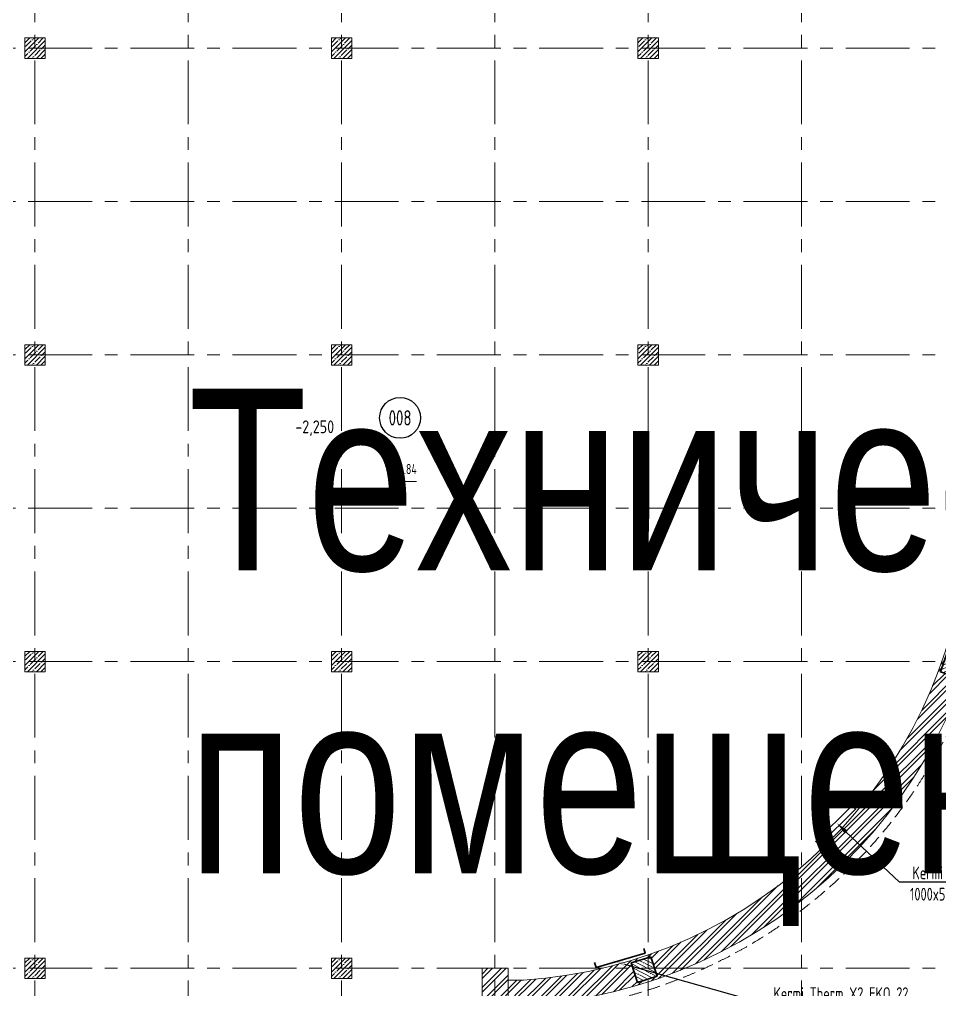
# Model space of a CAD drawing. Header units: millimetres. Extents: x -455656 to 9247092, y 0 to 412358.
# Drawn here: x -341477 to -323470, y 353841 to 372822 of the extents above; entities that cross this region are included whole.
import ezdxf
from ezdxf import colors
from ezdxf.entities.mleader import LeaderData, LeaderLine
from ezdxf.enums import TextEntityAlignment as Align
from ezdxf.math import Vec2, Vec3

# ---------------------------------------------------------------- set-up
doc = ezdxf.new("R2018")
doc.units = ezdxf.units.MM
doc.header["$MEASUREMENT"] = 0
doc.linetypes.add('CENTER', pattern=[2, 1.25, -0.25, 0.25, -0.25])
doc.linetypes.add('TRATTEGGIATA', pattern=[0.75, 0.5, -0.25])
doc.layers.get('0').update_dxf_attribs({"color": 250, "lineweight": 9})
for name, color, linetype, lineweight in [('АР_Колонны', 250, 'Continuous', 30), ('АР_Колонны Штрих', 250, 'Continuous', 5), ('АР_Номер помещения', 1, 'Continuous', 25), ('АР_Помещения_площадь', 19, 'Continuous', 9), ('подлога', 250, 'Continuous', 9), ('Радиаторы', 250, 'Continuous', 9), ('Радиаторы текст', 250, 'Continuous', 9)]:
    doc.layers.add(name, color=color, linetype=linetype, lineweight=lineweight)
doc.layers.add('АР_Названия помещений', color=124, linetype='Continuous', lineweight=5, plot=False)
doc.styles.add('ISOCPEUR', font='isocpeur.TTF', dxfattribs={"width": 0.7})
doc.styles.get("Standard").update_dxf_attribs({"font": 'isocpeur.TTF'})

# ---------------------------------------------------------------- blocks, each defined once
blk = doc.blocks.new('*U272')
at = {"layer": 'АР_Номер помещения', "color": 7}
blk.add_circle((-11974.07101150486, -849.2380251303753), 400, dxfattribs=at)
at = {"layer": 'АР_Помещения_площадь', "color": 7}
blk.add_line((-11653.09565166259, -2097.252495448), (-12075.44400804408, -2097.252495448), dxfattribs=at)
at = {"color": 7, "style": 'ISOCPEUR', "width": 0.7, "flags": 1}
blk.add_attdef('КАТЕГОРИЯ', (-499.1655280450395, -2092.186355050572), '', height=250, dxfattribs=at)
at = {"layer": 'АР_Номер помещения', "color": 7, "style": 'ISOCPEUR', "width": 0.7}
blk.add_attdef('НОМЕР_ПОМЕЩЕНИЯ', text='', height=300, dxfattribs=at).set_placement((-11974.07101150777, -849.2380251303753), align=Align.MIDDLE_CENTER)
at = {"layer": 'АР_Помещения_площадь', "color": 7, "lineweight": 30, "width": 0.7, "flags": 104}
blk.add_attdef('ИМЯ_ПОМЕЩЕНИЯ', text='', height=100, dxfattribs=at).set_placement((157.6277002443094, 1217.141369806137), align=Align.MIDDLE_CENTER)
at = {"layer": 'АР_Помещения_площадь', "color": 7, "style": 'ISOCPEUR', "width": 0.7}
blk.add_attdef('ПЛОЩАДЬ_ПОМЕЩЕНИЯ', text='', height=200, dxfattribs=at).set_placement((-11648.2094936894, -1850.74696548065), align=Align.MIDDLE_RIGHT)
blk = doc.blocks.new('_DotSmall')
at = {"color": 0, "linetype": 'ByBlock', "const_width": 0.5}
blk.add_lwpolyline([(-0.0625, 0, 1), (0.0625, 0, 1)], format="xyb", close=True, dxfattribs=at)
blk = doc.blocks.new('A$Cb1ac1438')
at = {"layer": 'АР_Колонны Штрих', "ltscale": 100}
h = blk.add_hatch(dxfattribs=at)
h.set_pattern_fill('ANSI35', color=256, scale=500, angle=161.0398319781508)
h.set_pattern_definition([(206.0398319781508, (898269.906760073, -348997.308166508), (54.8744852097032, -112.3111342341892), []), (206.0398319781508, (898186.3139504915, -348968.589842044), (54.8744852097032, -112.3111342341892), [156.25, -31.25, 0, -31.25])])
h.paths.add_polyline_path([(5719.346614299488, -202.5913746167789), (6097.64448702152, -332.5556754611025), (6227.608787865844, 45.74219726095907), (5849.310915143811, 175.7064981052536)])
h = blk.add_hatch(dxfattribs=at)
h.set_pattern_fill('ANSI35', color=256, scale=500, angle=-72.0645431068729)
h.set_pattern_definition([(332.9354568931271, (-256735.9129927806, 917047.4838722233), (56.87424014611736, 111.3118179161664), []), (332.9354568931271, (-256708.6942039412, 916963.3908433332), (56.87424014611736, 111.3118179161664), [156.25, -31.25, 0, -31.25])])
h.paths.add_polyline_path([(173.2168417862558, -6154.528628895481), (50.03866453003138, -5773.967021993492), (-330.5229423719575, -5897.145199249746), (-207.3447651157039, -6277.70680615172)])
at = {"layer": 'АР_Колонны', "ltscale": 100}
for points in [[(6097.64448702152, -332.5556754611025), (5719.346614299488, -202.5913746167789), (5849.310915143811, 175.7064981052536), (6227.608787865844, 45.74219726095907)], [(50.03866453003138, -5773.967021993492), (173.2168417862558, -6154.528628895481), (-207.3447651157039, -6277.70680615172), (-330.5229423719575, -5897.145199249746)]]:
    blk.add_lwpolyline(points, close=True, dxfattribs=at)

msp = doc.modelspace()

# ---------------------------------------------------------------- hatches: boundary and pattern name
at = {"layer": 'подлога', "ltscale": 100}
h = msp.add_hatch(dxfattribs=at)
h.set_pattern_fill('ANSI35', color=256, scale=500)
h.set_pattern_definition([(45, (-1298424.170391682, 412329.6571121852), (-88.38834764831844, 88.38834764831844), []), (45, (-1298335.782044182, 412329.6571121852), (-88.38834764831844, 88.38834764831844), [156.25, -31.25, 0, -31.25])])
h.paths.add_polyline_path([(-340972.0711264507, 372458.1824583525), (-341372.0711264507, 372458.1824583525), (-341372.0711264507, 372058.1824583525), (-340972.0711264507, 372058.1824583525)])
h = msp.add_hatch(dxfattribs=at)
h.set_pattern_fill('ANSI35', color=256, scale=500)
h.set_pattern_definition([(45, (-1292424.170391682, 412329.6571121852), (-88.38834764831844, 88.38834764831844), []), (45, (-1292335.782044182, 412329.6571121852), (-88.38834764831844, 88.38834764831844), [156.25, -31.25, 0, -31.25])])
h.paths.add_polyline_path([(-334972.0711264507, 372458.1824583525), (-335372.0711264507, 372458.1824583525), (-335372.0711264507, 372058.1824583525), (-334972.0711264507, 372058.1824583525)])
h = msp.add_hatch(dxfattribs=at)
h.set_pattern_fill('ANSI35', color=256, scale=500)
h.set_pattern_definition([(45, (-1286424.170391682, 412329.6571121852), (-88.38834764831844, 88.38834764831844), []), (45, (-1286335.782044182, 412329.6571121852), (-88.38834764831844, 88.38834764831844), [156.25, -31.25, 0, -31.25])])
h.paths.add_polyline_path([(-328972.0711264506, 372458.1824583525), (-329372.0711264506, 372458.1824583525), (-329372.0711264506, 372058.1824583525), (-328972.0711264506, 372058.1824583525)])
h = msp.add_hatch(dxfattribs=at)
h.set_pattern_fill('ANSI35', color=256, scale=500)
h.set_pattern_definition([(45, (-1298424.170391682, 406329.6571121852), (-88.38834764831844, 88.38834764831844), []), (45, (-1298335.782044182, 406329.6571121852), (-88.38834764831844, 88.38834764831844), [156.25, -31.25, 0, -31.25])])
h.paths.add_polyline_path([(-340972.0711264507, 366458.1824583525), (-341372.0711264507, 366458.1824583525), (-341372.0711264507, 366058.1824583525), (-340972.0711264507, 366058.1824583525)])
h = msp.add_hatch(dxfattribs=at)
h.set_pattern_fill('ANSI35', color=256, scale=500)
h.set_pattern_definition([(45, (-1292424.170391682, 406329.6571121852), (-88.38834764831844, 88.38834764831844), []), (45, (-1292335.782044182, 406329.6571121852), (-88.38834764831844, 88.38834764831844), [156.25, -31.25, 0, -31.25])])
h.paths.add_polyline_path([(-334972.0711264507, 366458.1824583525), (-335372.0711264507, 366458.1824583525), (-335372.0711264507, 366058.1824583525), (-334972.0711264507, 366058.1824583525)])
h = msp.add_hatch(dxfattribs=at)
h.set_pattern_fill('ANSI35', color=256, scale=500)
h.set_pattern_definition([(45, (-1286424.170391682, 406329.6571121852), (-88.38834764831844, 88.38834764831844), []), (45, (-1286335.782044182, 406329.6571121852), (-88.38834764831844, 88.38834764831844), [156.25, -31.25, 0, -31.25])])
h.paths.add_polyline_path([(-328972.0711264506, 366458.1824583525), (-329372.0711264506, 366458.1824583525), (-329372.0711264506, 366058.1824583525), (-328972.0711264506, 366058.1824583525)])
h = msp.add_hatch(dxfattribs=at)
h.set_pattern_fill('ANSI32', color=256, scale=500)
h.set_pattern_definition([(45, (-1298551.721179725, 412084.3594320829), (-132.5825214724777, 132.5825214724777), []), (45, (-1298463.332832225, 412084.3594320829), (-132.5825214724777, 132.5825214724777), [])])
h.paths.add_polyline_path([(-322946.1180642748, 360305.724219518), (-322961.2216596514, 360258.1824583525), (-323172.0711264503, 360258.1824583525), (-323199.1559286597, 360390.1939443187)], flags=16)
h.paths.add_polyline_path([(-323382.9205932492, 360258.1824583525), (-323324.9686016155, 360434.0329568122), (-323198.5888596172, 360391.8445592263), (-323172.0711264503, 360258.1824583525)], flags=16)
h.paths.add_polyline_path([(-323072.9704356921, 359925.7411963661), (-323199.3501776903, 359967.9295939521), (-323172.0711264503, 360258.1824583525), (-322961.2216596514, 360258.1824583525)], flags=16)
h.paths.add_polyline_path([(-323198.7831086478, 359969.5802088598), (-323451.8209730327, 360054.0499336605), (-323382.9205932493, 360258.1824583525), (-323172.0711264503, 360258.1824583525)], flags=16)
edge = h.paths.add_edge_path()
edge.add_line((-322067.0711264503, 363508.1824583481), (-322937.0711264506, 363508.1824583766))
edge.add_arc((-1477104.667928795, 363038.1824575035), 1154167.692499015, -0.02333197960928146, 0.023331979694489746, ccw=False)
edge.add_arc((-332221.3052867504, 363321.6989911303), 9314.761999561275, 321.68271989326865, 355.35999482408715, ccw=False)
edge.add_line((-324913.0416397232, 357546.4004210118), (-324376.4676794859, 357416.4389800894))
edge.add_arc((-332173.8220975739, 363263.169198581), 9745.921719832271, 323.1361487127608, 355.9107374150291)
edge.add_line((-322452.7118934882, 362568.1824583331), (-322452.7118934878, 362868.1824583402))
edge.add_line((-322452.7118934878, 362868.1824583402), (-322067.0711264503, 362868.1824583524))
edge.add_line((-322067.0711264503, 362868.1824583525), (-322067.0711264503, 363508.1824583481))
h = msp.add_hatch(dxfattribs=at)
h.set_pattern_fill('ANSI35', color=256, scale=500)
h.set_pattern_definition([(45, (-1298424.170391682, 400329.6571121852), (-88.38834764831844, 88.38834764831844), []), (45, (-1298335.782044182, 400329.6571121852), (-88.38834764831844, 88.38834764831844), [156.25, -31.25, 0, -31.25])])
h.paths.add_polyline_path([(-340972.0711264507, 360458.1824583525), (-341372.0711264507, 360458.1824583525), (-341372.0711264507, 360058.1824583525), (-340972.0711264507, 360058.1824583525)])
h = msp.add_hatch(dxfattribs=at)
h.set_pattern_fill('ANSI35', color=256, scale=500)
h.set_pattern_definition([(45, (-1292424.170391682, 400329.6571121852), (-88.38834764831844, 88.38834764831844), []), (45, (-1292335.782044182, 400329.6571121852), (-88.38834764831844, 88.38834764831844), [156.25, -31.25, 0, -31.25])])
h.paths.add_polyline_path([(-334972.0711264507, 360458.1824583525), (-335372.0711264507, 360458.1824583525), (-335372.0711264507, 360058.1824583525), (-334972.0711264507, 360058.1824583525)])
h = msp.add_hatch(dxfattribs=at)
h.set_pattern_fill('ANSI35', color=256, scale=500)
h.set_pattern_definition([(45, (-1286424.170391682, 400329.6571121852), (-88.38834764831844, 88.38834764831844), []), (45, (-1286335.782044182, 400329.6571121852), (-88.38834764831844, 88.38834764831844), [156.25, -31.25, 0, -31.25])])
h.paths.add_polyline_path([(-328972.0711264506, 360458.1824583525), (-329372.0711264506, 360458.1824583525), (-329372.0711264506, 360058.1824583525), (-328972.0711264506, 360058.1824583525)])
h = msp.add_hatch(dxfattribs=at)
h.set_pattern_fill('ANSI32', color=256, scale=500)
h.set_pattern_definition([(45, (-1298418.673593336, 412480.2913692372), (-132.5825214724777, 132.5825214724777), []), (45, (-1298330.285245836, 412480.2913692372), (-132.5825214724777, 132.5825214724777), [])])
h.paths.add_polyline_path([(-328782.1922958228, 350033.1824583525), (-329292.1922958228, 349523.1824583525), (-329292.1922958228, 347373.1824583525), (-331012.0361820102, 347373.1824583525), (-331012.0361820101, 346593.1824583526), (-329682.0012375686, 346593.1824583525), (-329682.0012375687, 340872.854909964), (-329172.0711264507, 340872.854909964), (-329172.0711264506, 346593.1824583525), (-326172.0711264504, 346593.1824583525), (-326172.0361820101, 344814.6086185961), (-325662.0361820112, 344814.6086185961), (-325662.036182011, 347103.3378912746), (-328782.1922958228, 347103.1824583525)])
h.paths.add_polyline_path([(-329172.0711264506, 354469.0015921848), (-329172.0711264506, 354258.1824583525), (-329460.5545658352, 354233.0444848358), (-329502.718766466, 354359.5333479182)], flags=16)
h.paths.add_polyline_path([(-329123.7855920562, 354485.8533511282), (-329039.4553213065, 354232.870016665), (-329172.0711264506, 354258.1824583525), (-329172.0711264506, 354469.0015921848)], flags=16)
h.paths.add_polyline_path([(-329172.0711264505, 354047.3633245202), (-329377.8847872713, 353979.5236910044), (-329462.2150580211, 354232.5070254675), (-329172.0711264505, 354258.1824583525)], flags=16)
h.paths.add_polyline_path([(-329172.0711264506, 354047.3633245202), (-329172.0711264506, 354258.1824583525), (-329041.1158134926, 354232.3325572968), (-328998.9516128617, 354105.8436942144)], flags=16)
h.paths.add_polyline_path([(-332101.1061155543, 352211.8739539081), (-331912.1922958226, 352211.8739539081), (-331912.1922958226, 351131.9889956772), (-332101.1061155543, 351131.9889956772)], flags=17)
edge = h.paths.add_edge_path()
edge.add_line((-332422.192295823, 352276.8739539081), (-332101.1061155544, 352276.8739539081))
edge.add_line((-332101.1061155544, 352276.8739539081), (-332101.1061155543, 351066.9889956772))
edge.add_line((-332101.1061155543, 351066.9889956772), (-332422.1922958228, 351066.9889956772))
edge.add_line((-332422.1922958228, 351066.9889956772), (-332422.1922958227, 346592.9897598165))
edge.add_line((-332422.1922958227, 346592.9897598165), (-331011.9628120004, 346593.2191541254))
edge.add_line((-331011.9628120004, 346593.2191541254), (-331012.1095520199, 347373.1457625797))
edge.add_line((-331012.1095520199, 347373.1457625797), (-331642.1922958228, 347373.0631513621))
edge.add_line((-331642.1922958228, 347373.0631513621), (-331642.1922958228, 349523.1824583525))
edge.add_line((-331642.1922958228, 349523.1824583525), (-329292.1922958228, 349523.1824583525))
edge.add_line((-329292.1922958228, 349523.1824583525), (-328782.1922958228, 350033.1824583525))
edge.add_line((-328782.1922958228, 350033.1824583525), (-331911.7639104379, 350033.1824583525))
edge.add_line((-331911.7639104379, 350033.1824583525), (-331912.1922958228, 353533.4435017856))
edge.add_line((-331912.1922958228, 353533.4435017856), (-331612.1922957873, 353533.4435017877))
edge.add_arc((-332173.8220975736, 363263.1691985811), 9745.92171983219, 273.3036233390724, 293.0807652531338)
edge.add_arc((-332173.8220975742, 363263.1691985818), 9745.92171983306, 293.0807652531357, 323.7250383778538)
edge.add_line((-324316.7875196856, 357496.8880910588), (-324909.4967909608, 357550.8890281035))
edge.add_arc((-332221.3052866729, 363321.6989910303), 9314.761999438475, 273.74937375992903, 321.7179014208314, ccw=False)
edge.add_line((-331612.1922958228, 354026.8739539164), (-331912.1922956888, 354026.873953908))
edge.add_line((-331912.1922956888, 354026.873953908), (-331912.1922958228, 354258.1824583525))
edge.add_line((-331912.1922958228, 354258.1824583525), (-332422.192295823, 354258.1824583525))
edge.add_line((-332422.192295823, 354258.1824583525), (-332422.192295823, 352276.8739539081))
h = msp.add_hatch(dxfattribs=at)
h.set_pattern_fill('ANSI35', color=256, scale=500)
h.set_pattern_definition([(45, (-1298424.170391682, 394329.6571121852), (-88.38834764831844, 88.38834764831844), []), (45, (-1298335.782044182, 394329.6571121852), (-88.38834764831844, 88.38834764831844), [156.25, -31.25, 0, -31.25])])
h.paths.add_polyline_path([(-340972.0711264507, 354458.1824583525), (-341372.0711264507, 354458.1824583525), (-341372.0711264507, 354058.1824583525), (-340972.0711264507, 354058.1824583525)])
h = msp.add_hatch(dxfattribs=at)
h.set_pattern_fill('ANSI35', color=256, scale=500)
h.set_pattern_definition([(45, (-1292424.170391682, 394329.6571121852), (-88.38834764831844, 88.38834764831844), []), (45, (-1292335.782044182, 394329.6571121852), (-88.38834764831844, 88.38834764831844), [156.25, -31.25, 0, -31.25])])
h.paths.add_polyline_path([(-334972.0711264507, 354458.1824583525), (-335372.0711264507, 354458.1824583525), (-335372.0711264507, 354058.1824583525), (-334972.0711264507, 354058.1824583525)])

# ---------------------------------------------------------------- linework, layer by layer
at = {"layer": 'подлога', "linetype": 'CENTER', "ltscale": 1000}
for p, q in [((-341172.0711264507, 382020.6513644527), (-341172.0711264507, 326288.3028007622)), ((-338172.0711264507, 382020.6513644527), (-338172.0711264507, 326288.3028007622)), ((-335172.0711264507, 382020.6513644527), (-335172.0711264507, 326288.3028007622)), ((-332172.0711264507, 382020.6513644527), (-332172.0711264507, 326288.3028007622)), ((-329172.0711264506, 382020.6513644527), (-329172.0711264506, 326288.3028007622)), ((-326172.0711264504, 382020.6513644527), (-326172.0711264504, 326288.3028007622)), ((-359305.7650579241, 372258.1824583525), (-276127.3630032049, 372258.1824583525)), ((-359305.7650579241, 369258.1824583525), (-276127.3630032049, 369258.1824583525)), ((-359305.7650579241, 366258.1824583525), (-276127.3630032049, 366258.1824583525)), ((-359305.7650579241, 363258.1824583525), (-276127.3630032049, 363258.1824583525)), ((-359305.7650579241, 360258.1824583525), (-276127.3630032049, 360258.1824583525)), ((-359305.7650579241, 354258.1824583525), (-276127.3630032049, 354258.1824583525))]:
    msp.add_line(p, q, dxfattribs=at)
at = {"layer": 'подлога', "ltscale": 100}
for p, q in [((-332422.1922958228, 352276.873953908), (-332422.1922958228, 354258.1824583525)), ((-331912.1922958228, 354258.1824583609), (-332422.192295823, 354258.1824583609)), ((-331912.1922958227, 352211.8739539081), (-331912.1922958228, 354258.1824583525))]:
    msp.add_line(p, q, dxfattribs=at)
for points in [[(-341372.0711264507, 372458.1824583525), (-340972.0711264507, 372458.1824583525), (-340972.0711264507, 372058.1824583525), (-341372.0711264507, 372058.1824583525)], [(-335372.0711264507, 372458.1824583525), (-334972.0711264507, 372458.1824583525), (-334972.0711264507, 372058.1824583525), (-335372.0711264507, 372058.1824583525)], [(-329372.0711264506, 372458.1824583525), (-328972.0711264506, 372458.1824583525), (-328972.0711264506, 372058.1824583525), (-329372.0711264506, 372058.1824583525)], [(-341372.0711264507, 366458.1824583525), (-340972.0711264507, 366458.1824583525), (-340972.0711264507, 366058.1824583525), (-341372.0711264507, 366058.1824583525)], [(-335372.0711264507, 366458.1824583525), (-334972.0711264507, 366458.1824583525), (-334972.0711264507, 366058.1824583525), (-335372.0711264507, 366058.1824583525)], [(-329372.0711264506, 366458.1824583525), (-328972.0711264506, 366458.1824583525), (-328972.0711264506, 366058.1824583525), (-329372.0711264506, 366058.1824583525)], [(-341372.0711264507, 360458.1824583525), (-340972.0711264507, 360458.1824583525), (-340972.0711264507, 360058.1824583525), (-341372.0711264507, 360058.1824583525)], [(-335372.0711264507, 360458.1824583525), (-334972.0711264507, 360458.1824583525), (-334972.0711264507, 360058.1824583525), (-335372.0711264507, 360058.1824583525)], [(-329372.0711264506, 360458.1824583525), (-328972.0711264506, 360458.1824583525), (-328972.0711264506, 360058.1824583525), (-329372.0711264506, 360058.1824583525)], [(-341372.0711264507, 354458.1824583525), (-340972.0711264507, 354458.1824583525), (-340972.0711264507, 354058.1824583525), (-341372.0711264507, 354058.1824583525)], [(-335372.0711264507, 354458.1824583525), (-334972.0711264507, 354458.1824583525), (-334972.0711264507, 354058.1824583525), (-335372.0711264507, 354058.1824583525)]]:
    msp.add_lwpolyline(points, close=True, dxfattribs=at)
msp.add_lwpolyline([(-331612.1922956888, 354026.873953908), (-331912.1922956888, 354026.873953908)], dxfattribs=at)
at = {"layer": 'подлога', "linetype": 'TRATTEGGIATA', "ltscale": 500}
msp.add_arc((-332173.8220975736, 363263.1691985808), 9895.921719831927, 272.3712849376004, 356.8430181074721, dxfattribs=at)
at = {"layer": 'подлога', "ltscale": 100}
for centre, radius, start, end in [((-332221.305286749, 363321.6989911299), 9314.761999559945, 273.7493737590577, 355.3599948243836), ((-332173.8220975735, 363263.1691985808), 9745.921719831898, 273.3036233407976, 355.9107374146807)]:
    msp.add_arc(centre, radius, start, end, dxfattribs=at)
at = {"layer": 'Радиаторы', "color": 1, "lineweight": 30, "ltscale": 500}
msp.add_lwpolyline([(-325824, 356668.5), (-325894.2384334975, 356739.6797896866), (-325182.4405366318, 357442.0641246611), (-325112.2021031343, 357370.8843349745)], close=True, dxfattribs=at)
msp.add_lwpolyline([(-329260.0042768233, 354647.602261393), (-329232.1278408562, 354551.5663081371), (-330192.4873734153, 354272.801948466), (-330220.3638093825, 354368.837901722)], dxfattribs=at)

# ---------------------------------------------------------------- block references
at = {"layer": 'подлога', "color": 7}
ref = msp.add_blockref('*U272', (-322053.1488378855, 365875.752495448), dxfattribs=at)
ref.add_attrib('НОМЕР_ПОМЕЩЕНИЯ', '008', dxfattribs={"layer": 'АР_Номер помещения', "color": 7, "height": 300, "style": 'ISOCPEUR', "width": 0.7}).set_placement((-334027.2198493932, 365026.5144703176), align=Align.MIDDLE_CENTER)
lines = msp.add_mtext('\\W0.8000;Техническое помещение для прокладки инженерных коммуникаций', dxfattribs={"layer": 'АР_Названия помещений', "insert": (-338172.0711264507, 365596.5), "char_height": 3554.348003741616, "width": 926.9399707174232, "attachment_point": 1})
ref.add_attrib('ИМЯ_ПОМЕЩЕНИЯ', '', (-338172.0711264507, 365596.5), dxfattribs={"flags": 104}).embed_mtext(lines)
ref.add_attrib('ПЛОЩАДЬ_ПОМЕЩЕНИЯ', '974.84', dxfattribs={"layer": 'АР_Помещения_площадь', "color": 7, "height": 200, "style": 'ISOCPEUR', "width": 0.7}).set_placement((-333701.3583315749, 364025.0055299674), align=Align.MIDDLE_RIGHT)
at = {"layer": 'подлога', "color": 51, "ltscale": 100, "true_color": 0xf8f6b0}
msp.add_blockref('A$Cb1ac1438', (-329172.0711264506, 360258.1824583525), dxfattribs=at)

# ---------------------------------------------------------------- leaders
at = {"layer": 'подлога'}
ml = msp.add_multileader_mtext('Standard', dxfattribs=at)
ml.set_content('{\\W0.8;-2,250}', color=256, style='ISOCPEUR')
ml.set_leader_properties(color=256, linetype='Continuous', lineweight=-1)
ml.set_arrow_properties(name='DOTSMALL')
ml.build(insert=Vec2(0, 0))
ml.multileader.update_dxf_attribs({"has_text_frame": 1, "text_left_attachment_type": 4, "text_right_attachment_type": 4, "dogleg_length": 100, "arrow_head_size": 180})
ctx = ml.context
ctx.base_point, ctx.char_height, ctx.arrow_head_size, ctx.landing_gap_size, ctx.plane_origin = Vec3(-336127.5, 364643.3569053825, 1.149675994230903e-08), 250, 180, 50, Vec3(-337173.9636271417, 363586.262695511, 1.149675994230903e-08)
ctx.left_attachment, ctx.right_attachment = 4, 4
notes = []
notes.append((ctx, [(0, (0, 0, 0), (0, 0), (1, 0), 1, [])]))
ctx.mtext.insert, ctx.mtext.width, ctx.mtext.defined_height, ctx.mtext.line_spacing_style, ctx.mtext.flow_direction = Vec3(-336077.5, 364976.6902387158, 1.149675994230903e-08), 769.9889591111103, 343.8884462512117, 2, 5
at = {"layer": 'Радиаторы текст'}
ml = msp.add_multileader_mtext('Standard', dxfattribs=at)
ml.set_content('\\A1; Kermi Therm X2 FKO 22\\P1000x500(h) 1224/1248Вт', color=256, style='ISOCPEUR')
ml.set_leader_properties()
ml.build(insert=Vec2(0, 0))
ml.multileader.update_dxf_attribs({"text_left_attachment_type": 6, "text_right_attachment_type": 6, "dogleg_length": 100, "arrow_head_size": 250})
ctx = ml.context
ctx.base_point, ctx.char_height, ctx.arrow_head_size, ctx.landing_gap_size, ctx.plane_origin = Vec3(-324091, 355949), 250, 250, 25, Vec3(-344842.6732056987, 361913.4303329323)
ctx.left_attachment, ctx.right_attachment, ctx.text_align_type = 6, 6, 1
notes.append((ctx, [(1, (1, 1, 0), (-324261.5, 355949), (1, 0), 170.5, [(1, [(-325477, 357093)], 0, [])])]))
ctx.mtext.insert, ctx.mtext.width, ctx.mtext.alignment, ctx.mtext.flow_direction = Vec3(-322736, 356249), 3601.773940973915, 2, 5
ml = msp.add_multileader_mtext('Standard', dxfattribs=at)
ml.set_content('\\A1; Kermi Therm X2 FKO 22\\P1000x500(h) 1224/1248Вт', color=256, style='ISOCPEUR')
ml.set_leader_properties()
ml.build(insert=Vec2(0, 0))
ml.multileader.update_dxf_attribs({"text_left_attachment_type": 6, "text_right_attachment_type": 6, "dogleg_length": 100, "arrow_head_size": 250})
ctx = ml.context
ctx.base_point, ctx.char_height, ctx.arrow_head_size, ctx.landing_gap_size, ctx.plane_origin = Vec3(-326810.5, 353587), 250, 250, 25, Vec3(-351740.4808128345, 355099.1144612339)
ctx.left_attachment, ctx.right_attachment, ctx.text_align_type = 6, 6, 1
notes.append((ctx, [(1, (1, 1, 0), (-326981, 353587), (1, 0), 170.5, [(1, [(-329875, 354408)], 0, [])])]))
ctx.mtext.insert, ctx.mtext.width, ctx.mtext.alignment, ctx.mtext.flow_direction = Vec3(-325455.5, 353887), 3601.773940973915, 2, 5
for ctx, leaders in notes:
    for number, flags, end, landing, length, lines in leaders:
        leader = LeaderData()
        leader.index, (leader.has_last_leader_line, leader.has_dogleg_vector, leader.attachment_direction) = number, flags
        leader.last_leader_point, leader.dogleg_vector, leader.dogleg_length = Vec3(end), Vec3(landing), length
        for number, points, colour, breaks in lines:
            line = LeaderLine()
            line.index, line.vertices, line.color, line.breaks = number, Vec3.list(points), colors.encode_raw_color(colour), breaks
            leader.lines.append(line)
        ctx.leaders.append(leader)

doc.saveas('drawing.dxf')
